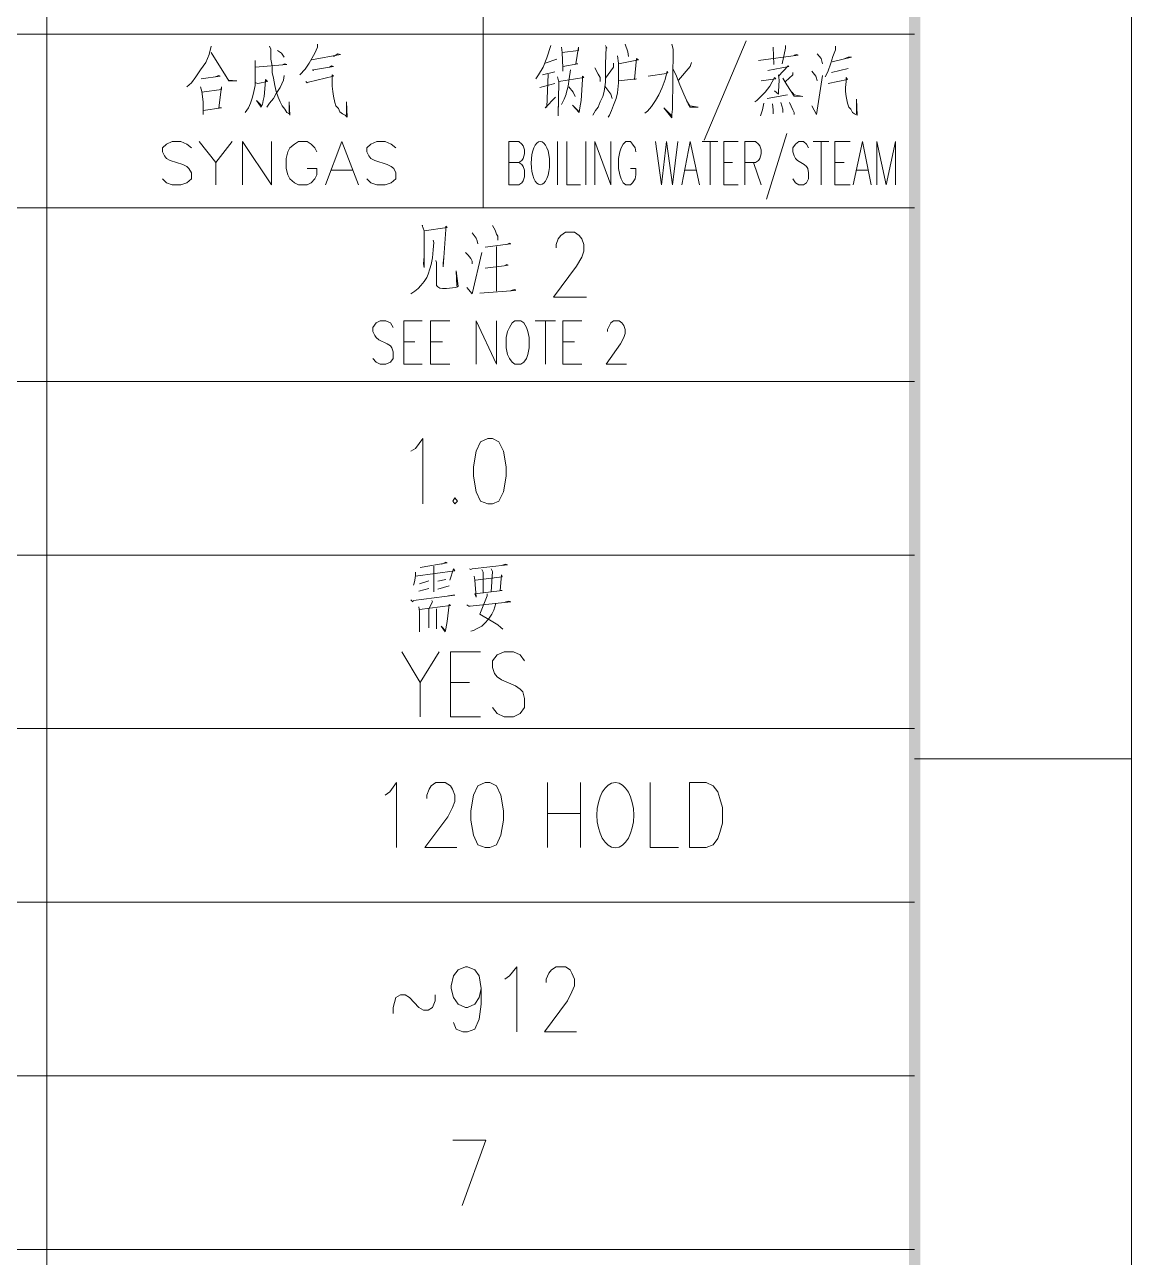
# Model space of a CAD drawing. Header units: millimetres. Extents: x 0 to 588, y 0 to 874.
# Drawn here: x 551.97 to 587.61, y 716.66 to 756.34 of the extents above; entities that cross this region are included whole.
import ezdxf

# ---------------------------------------------------------------- set-up
doc = ezdxf.new("R2010")
doc.units = ezdxf.units.MM
doc.layers.get('0').update_dxf_attribs({"lineweight": 18})

msp = doc.modelspace()

# ---------------------------------------------------------------- hatches: boundary and pattern name
for points in [[(580.453, 6.985), (580.813, 6.985), (580.453, 813.329)], [(580.813, 6.985), (580.453, 813.329), (580.813, 813.329)]]:
    msp.add_hatch(color=0).paths.add_polyline_path(points, flags=0)

# ---------------------------------------------------------------- linework, layer by layer
at = {"color": 0, "lineweight": 0}
for points in [[(587.608, 0), (587.608, 830.792)], [(587.608, 732.705), (580.623, 732.705)]]:
    msp.add_lwpolyline(points, dxfattribs=at)
at = {"color": 6, "lineweight": 0}
for points in [[(552.683, 800.756), (552.683, 677.777)], [(566.737, 794.978), (566.737, 750.443)], [(524.743, 756.031), (580.623, 756.031)], [(524.743, 756.031), (580.623, 756.031)], [(557.975, 755.65), (557.911, 755.374), (557.805, 755.12), (557.636, 754.888), (557.488, 754.655), (557.34, 754.465), (557.191, 754.337)], [(559.858, 755.65), (559.901, 755.544), (559.901, 755.226), (559.943, 755.015), (559.943, 754.803), (559.985, 754.612), (560.028, 754.38), (560.07, 754.189), (560.134, 753.999), (560.197, 753.851), (560.26, 753.723), (560.345, 753.618), (560.409, 753.512), (560.493, 753.469), (560.514, 753.427), (560.493, 753.851), (560.493, 753.469)], [(560.112, 755.502), (560.239, 755.417), (560.282, 755.354), (560.324, 755.29)], [(561.404, 755.713), (561.404, 755.608), (561.319, 755.417), (561.128, 755.1), (561.001, 754.909), (560.832, 754.719)], [(568.918, 755.671), (568.791, 755.269), (568.664, 754.973), (568.515, 754.719), (568.431, 754.591)], [(569.256, 755.608), (569.278, 755.438), (569.299, 754.951), (569.299, 754.845), (569.299, 754.994), (569.785, 755.078), (569.722, 755.078), (569.807, 755.608), (569.807, 755.502), (569.278, 755.438)], [(570.674, 755.671), (570.717, 755.586), (570.696, 755.608), (570.674, 755.078), (570.674, 754.485), (570.632, 754.189), (570.59, 754.02), (570.505, 753.851), (570.442, 753.682), (570.357, 753.576), (570.272, 753.427)], [(571.309, 755.713), (571.394, 755.46), (571.415, 755.311)], [(572.812, 755.713), (572.855, 755.544), (572.833, 753.618), (572.812, 753.448), (572.812, 753.343), (572.558, 753.66), (572.812, 753.406)], [(575.204, 755.819), (573.85, 752.623)], [(576.072, 755.608), (576.093, 755.057)], [(576.474, 755.671), (576.474, 755.586), (576.368, 755.078)], [(578.083, 755.65), (578.083, 755.523), (577.998, 755.311), (577.935, 755.1), (577.829, 754.824), (577.744, 754.655)], [(557.975, 755.438), (558.546, 754.528), (558.8, 754.528), (558.525, 754.549), (558.44, 754.719)], [(559.393, 755.184), (559.393, 754.38), (559.35, 754.189), (559.308, 753.999), (559.245, 753.808), (559.181, 753.66), (559.075, 753.512)], [(559.393, 754.973), (560.409, 755.057), (560.345, 755.078), (560.282, 755.057), (560.345, 755.078)], [(561.213, 755.205), (562.144, 755.374), (562.06, 755.396), (561.912, 755.311)], [(568.727, 755.1), (569.108, 755.226)], [(570.928, 755.1), (570.928, 754.973), (570.674, 754.612)], [(571.056, 755.332), (571.098, 755.1), (571.098, 754.465), (571.056, 754.147), (571.013, 753.956), (570.928, 753.745), (570.865, 753.576), (570.802, 753.427), (570.759, 753.364)], [(571.098, 755.078), (571.733, 755.205), (571.669, 755.248), (571.606, 754.571), (571.669, 754.591), (571.098, 754.528)], [(573.447, 755.12), (573.405, 754.994), (573.024, 754.549)], [(575.606, 755.184), (576.876, 755.354), (576.834, 755.374), (576.749, 755.354)], [(577.49, 755.396), (577.617, 755.248), (577.638, 755.163), (577.659, 755.078)], [(577.977, 755.142), (578.591, 755.29), (578.485, 755.29), (578.379, 755.248)], [(557.657, 754.591), (558.271, 754.676), (558.229, 754.697), (558.101, 754.655)], [(560.324, 754.697), (560.303, 754.549), (560.197, 754.316), (560.07, 754.126), (559.985, 753.956), (559.858, 753.808), (559.774, 753.682)], [(561.023, 754.507), (561.065, 754.465), (561.107, 754.485), (561.912, 754.676), (561.869, 754.719), (561.869, 754.359), (561.89, 754.189), (561.912, 754.041), (561.954, 753.83), (561.996, 753.723), (562.081, 753.639), (562.123, 753.533), (562.208, 753.469), (562.293, 753.427), (562.356, 753.364), (562.335, 753.851), (562.335, 753.427)], [(561.234, 754.888), (561.277, 754.866), (561.277, 754.888), (561.912, 754.994), (561.848, 755.015), (561.784, 754.973)], [(569.045, 754.824), (568.643, 754.719)], [(568.833, 754.74), (568.791, 753.682), (568.727, 753.66), (569.066, 753.999)], [(569.172, 754.507), (569.976, 754.634), (569.934, 754.676), (569.934, 754.571), (569.891, 753.893), (569.849, 753.66), (569.828, 753.512), (569.616, 753.745), (569.828, 753.533)], [(569.553, 754.888), (569.51, 754.591), (569.468, 754.359), (569.404, 754.126), (569.404, 754.105), (569.341, 753.936), (569.278, 753.808), (569.256, 753.766)], [(570.336, 754.951), (570.442, 754.74), (570.505, 754.634), (570.505, 754.507)], [(572.05, 754.676), (572.643, 754.761), (572.685, 754.782), (572.664, 754.845), (572.601, 754.571), (572.495, 754.316), (572.389, 754.083), (572.283, 753.893), (572.156, 753.703), (572.029, 753.554), (571.944, 753.491)], [(572.855, 754.909), (572.961, 754.676), (573.066, 754.401), (573.193, 754.105), (573.341, 753.787), (573.405, 753.682), (573.659, 753.682), (573.405, 753.723)], [(575.903, 754.866), (576.58, 754.994), (576.559, 755.015), (576.241, 754.676), (576.241, 754.719), (576.263, 754.549), (576.241, 754.189), (576.241, 754.105), (576.114, 754.211)], [(576.707, 754.803), (576.707, 754.719), (576.474, 754.507)], [(577.321, 754.845), (577.448, 754.676), (577.469, 754.612), (577.49, 754.528)], [(577.321, 753.723), (577.469, 753.448), (577.659, 754.697)], [(577.956, 754.803), (578.485, 754.93)], [(557.636, 754.337), (557.678, 754.189), (557.721, 753.851), (557.721, 753.448), (557.721, 753.576), (558.313, 753.66), (558.229, 753.66), (558.313, 754.337), (558.313, 754.253), (557.678, 754.168)], [(559.414, 754.465), (559.477, 754.443), (559.795, 754.507), (559.731, 754.571), (559.731, 754.528), (559.689, 754.02), (559.647, 753.893), (559.625, 753.766), (559.583, 753.682), (559.435, 753.893), (559.604, 753.723)], [(569.045, 754.443), (568.558, 754.316)], [(569.129, 754.655), (569.172, 754.485), (569.15, 753.406), (569.15, 753.703)], [(569.489, 754.337), (569.637, 754.168), (569.701, 754.02)], [(570.653, 754.359), (570.844, 754.105), (570.886, 753.956)], [(575.691, 754.528), (576.157, 754.591), (576.114, 754.634), (575.966, 754.359), (575.818, 754.168), (575.543, 753.893), (575.479, 753.851)], [(576.389, 754.612), (576.516, 754.401), (576.749, 754.041), (577.024, 754.02), (576.749, 754.083), (576.686, 754.168)], [(577.85, 754.443), (578.464, 754.571), (578.422, 754.634), (578.422, 754.507), (578.4, 754.316), (578.4, 754.189), (578.422, 754.02), (578.443, 753.914), (578.464, 753.808), (578.506, 753.682), (578.57, 753.618), (578.633, 753.512), (578.697, 753.469), (578.739, 753.448), (578.781, 753.427), (578.76, 753.936), (578.76, 753.469)], [(573.278, 753.893), (573.405, 753.703)], [(575.881, 753.956), (576.538, 754.083)], [(575.776, 753.808), (575.733, 753.597), (575.67, 753.406)], [(576.051, 753.787), (576.072, 753.597), (576.072, 753.469)], [(576.326, 753.83), (576.389, 753.618), (576.389, 753.512)], [(576.601, 753.83), (576.707, 753.597), (576.749, 753.512), (576.749, 753.448)], [(576.516, 752.834), (575.86, 750.718)], [(557.34, 752.369), (557.191, 752.496), (557.001, 752.58), (556.726, 752.58), (556.535, 752.496), (556.408, 752.369), (556.408, 752.242), (556.472, 752.115), (556.535, 752.03), (556.662, 751.967), (557.064, 751.84), (557.191, 751.776), (557.255, 751.713), (557.34, 751.565), (557.34, 751.374), (557.191, 751.247), (557.001, 751.184), (556.726, 751.184), (556.535, 751.247), (556.408, 751.374)], [(557.593, 752.58), (558.123, 751.904), (558.123, 751.184)], [(558.652, 752.58), (558.123, 751.904)], [(558.99, 751.184), (558.99, 752.58), (559.922, 751.184), (559.922, 752.58)], [(561.382, 752.242), (561.319, 752.369), (561.192, 752.496), (561.065, 752.58), (560.79, 752.58), (560.663, 752.496), (560.514, 752.369), (560.451, 752.242), (560.388, 752.03), (560.388, 751.713), (560.451, 751.501), (560.514, 751.374), (560.663, 751.247), (560.79, 751.184), (561.065, 751.184), (561.192, 751.247), (561.319, 751.374), (561.382, 751.501), (561.382, 751.713), (561.065, 751.713)], [(561.658, 751.184), (562.187, 752.58), (562.716, 751.184)], [(563.922, 752.369), (563.774, 752.496), (563.584, 752.58), (563.308, 752.58), (563.118, 752.496), (562.991, 752.369), (562.991, 752.242), (563.054, 752.115), (563.118, 752.03), (563.245, 751.967), (563.647, 751.84), (563.774, 751.776), (563.859, 751.713), (563.922, 751.565), (563.922, 751.374), (563.774, 751.247), (563.584, 751.184), (563.308, 751.184), (563.118, 751.247), (562.991, 751.374)], [(567.563, 751.184), (567.563, 752.58), (567.88, 752.58), (567.986, 752.496), (568.029, 752.433), (568.071, 752.305), (568.071, 752.179), (568.029, 752.03), (567.986, 751.967), (567.88, 751.904), (567.563, 751.904)], [(569.129, 752.58), (569.129, 751.184)], [(569.426, 752.58), (569.426, 751.184), (569.87, 751.184)], [(570.039, 752.58), (570.039, 751.184)], [(570.336, 751.184), (570.336, 752.58), (570.844, 751.184), (570.844, 752.58)], [(571.648, 752.242), (571.627, 752.369), (571.542, 752.496), (571.479, 752.58), (571.331, 752.58), (571.246, 752.496), (571.183, 752.369), (571.14, 752.242), (571.098, 752.03), (571.098, 751.713), (571.14, 751.501), (571.183, 751.374), (571.246, 751.247), (571.331, 751.184), (571.479, 751.184), (571.542, 751.247), (571.627, 751.374), (571.648, 751.501), (571.648, 751.713), (571.479, 751.713)], [(572.283, 752.58), (572.474, 751.184), (572.643, 752.58), (572.833, 751.184), (573.003, 752.58)], [(573.13, 751.184), (573.405, 752.58), (573.701, 751.184)], [(573.786, 752.58), (574.294, 752.58)], [(574.04, 752.58), (574.04, 751.184)], [(574.485, 751.184), (574.485, 752.58), (574.95, 752.58)], [(575.162, 751.184), (575.162, 752.58), (575.5, 752.58), (575.606, 752.496), (575.649, 752.433), (575.691, 752.305), (575.691, 752.179), (575.649, 752.03), (575.606, 751.967), (575.5, 751.904), (575.162, 751.904)], [(577.215, 752.369), (577.152, 752.496), (577.046, 752.58), (576.898, 752.58), (576.792, 752.496), (576.707, 752.369), (576.707, 752.242), (576.749, 752.115), (576.792, 752.03), (576.855, 751.967), (577.067, 751.84), (577.152, 751.776), (577.194, 751.713), (577.215, 751.565), (577.215, 751.374), (577.152, 751.247), (577.046, 751.184), (576.898, 751.184), (576.792, 751.247), (576.707, 751.374)], [(577.363, 752.58), (577.871, 752.58)], [(577.617, 752.58), (577.617, 751.184)], [(578.062, 751.184), (578.062, 752.58), (578.548, 752.58)], [(578.654, 751.184), (578.951, 752.58), (579.226, 751.184)], [(579.416, 751.184), (579.416, 752.58), (579.713, 751.184), (580.009, 752.58), (580.009, 751.184)], [(567.88, 751.904), (567.986, 751.84), (568.029, 751.776), (568.071, 751.649), (568.071, 751.437), (568.029, 751.31), (567.986, 751.247), (567.88, 751.184), (567.563, 751.184)], [(574.485, 751.904), (574.76, 751.904)], [(575.437, 751.904), (575.691, 751.184)], [(578.062, 751.904), (578.358, 751.904)], [(561.848, 751.649), (562.525, 751.649)], [(573.236, 751.649), (573.596, 751.649)], [(578.76, 751.649), (579.12, 751.649)], [(574.485, 751.184), (574.95, 751.184)], [(578.062, 751.184), (578.548, 751.184)], [(564.79, 749.871), (564.769, 749.871), (564.832, 749.702), (564.832, 748.516), (564.811, 748.644), (564.832, 748.876)], [(564.832, 749.702), (565.573, 749.808), (565.531, 749.85), (565.531, 749.744), (565.446, 748.538), (565.446, 748.665), (565.467, 748.855)], [(566.378, 749.639), (566.505, 749.469), (566.547, 749.384), (566.568, 749.279)], [(567.034, 749.871), (567.119, 749.723), (567.161, 749.596), (567.203, 749.533), (567.203, 749.405)], [(569.087, 749.152), (569.087, 749.258), (569.15, 749.448), (569.235, 749.554), (569.383, 749.659), (569.68, 749.659), (569.828, 749.554), (569.913, 749.448), (569.976, 749.258), (569.976, 749.046), (569.913, 748.855), (569.743, 748.559), (569.002, 747.564), (570.061, 747.564)], [(565.129, 749.405), (565.15, 749.321), (565.129, 749.088), (565.108, 748.834), (565.065, 748.623), (565.023, 748.475), (564.96, 748.305), (564.917, 748.199), (564.832, 748.072), (564.727, 747.945), (564.642, 747.84), (564.536, 747.755), (564.409, 747.67)], [(566.801, 749.173), (567.457, 749.258), (567.626, 749.279), (567.584, 749.3), (567.5, 749.258)], [(567.161, 749.194), (567.161, 747.755)], [(565.213, 748.75), (565.235, 748.686), (565.235, 747.945), (565.277, 747.903), (565.341, 747.861), (565.425, 747.84), (565.552, 747.84), (565.848, 747.882), (565.912, 747.903), (565.933, 747.924), (565.87, 748.411), (565.891, 747.924)], [(566.166, 749.004), (566.251, 748.919), (566.335, 748.813), (566.378, 748.729), (566.378, 748.644)], [(566.208, 747.882), (566.378, 747.67), (566.695, 749.004)], [(566.801, 748.495), (567.415, 748.58), (567.542, 748.601), (567.5, 748.623), (567.457, 748.601)], [(566.632, 747.691), (567.775, 747.776), (567.754, 747.818), (567.626, 747.776)], [(563.838, 746.59), (563.753, 746.738), (563.605, 746.802), (563.414, 746.802), (563.287, 746.738), (563.182, 746.59), (563.182, 746.464), (563.245, 746.337), (563.287, 746.273), (563.372, 746.188), (563.647, 746.061), (563.753, 745.998), (563.795, 745.934), (563.838, 745.808), (563.838, 745.595), (563.753, 745.469), (563.605, 745.405), (563.414, 745.405), (563.287, 745.469), (563.182, 745.595)], [(564.176, 745.405), (564.176, 746.802), (564.769, 746.802)], [(565.044, 745.405), (565.044, 746.802), (565.658, 746.802)], [(566.505, 745.405), (566.505, 746.802), (567.161, 745.405), (567.161, 746.802)], [(568.41, 746.802), (569.066, 746.802)], [(568.748, 746.802), (568.748, 745.405)], [(569.299, 745.405), (569.299, 746.802), (569.913, 746.802)], [(570.738, 746.464), (570.738, 746.527), (570.802, 746.654), (570.844, 746.738), (570.928, 746.802), (571.119, 746.802), (571.204, 746.738), (571.267, 746.654), (571.309, 746.527), (571.309, 746.4), (571.267, 746.273), (571.161, 746.061), (570.696, 745.405), (571.352, 745.405)], [(564.176, 746.125), (564.536, 746.125)], [(565.044, 746.125), (565.425, 746.125)], [(569.299, 746.125), (569.68, 746.125)], [(564.176, 745.405), (564.769, 745.405)], [(565.044, 745.405), (565.658, 745.405)], [(569.299, 745.405), (569.913, 745.405)], [(524.743, 744.855), (580.623, 744.855)], [(524.743, 744.855), (580.623, 744.855)], [(564.409, 742.611), (564.557, 742.696), (564.79, 743.014), (564.79, 740.918)], [(524.743, 739.267), (580.623, 739.267)], [(524.743, 739.267), (580.623, 739.267)], [(564.557, 738.59), (565.827, 738.759), (565.785, 738.822), (565.658, 738.462)], [(564.706, 738.865), (565.573, 739.013), (565.531, 739.034), (565.404, 738.97)], [(565.15, 738.907), (565.15, 738.081)], [(566.293, 738.822), (566.335, 738.801), (566.378, 738.822), (567.521, 738.949), (567.457, 738.97), (567.33, 738.928)], [(566.695, 738.801), (566.737, 738.716), (566.737, 738.039)], [(566.991, 738.822), (567.034, 738.737), (566.991, 738.081)], [(564.557, 738.716), (564.557, 738.61), (564.536, 738.462), (564.515, 738.357), (564.494, 738.293), (564.515, 738.357), (564.536, 738.462)], [(564.981, 738.441), (564.684, 738.336)], [(565.531, 738.484), (565.277, 738.42)], [(566.441, 738.59), (566.462, 738.462), (566.505, 737.912), (566.462, 738.018), (567.351, 738.124), (567.288, 738.124), (567.33, 738.632), (567.351, 738.568), (566.484, 738.462)], [(564.663, 738.102), (564.981, 738.187)], [(565.277, 738.166), (565.637, 738.272)], [(566.865, 738.018), (566.865, 737.955), (566.632, 737.362), (566.737, 737.298), (566.991, 737.15), (567.203, 737.023), (567.309, 736.939), (567.372, 736.875)], [(564.409, 737.828), (564.473, 737.764), (564.494, 737.807), (565.827, 737.976), (565.764, 737.976), (565.616, 737.955)], [(564.684, 737.51), (565.679, 737.637), (565.637, 737.679), (565.573, 737.129), (565.531, 736.896), (565.51, 736.79), (565.383, 736.981), (565.404, 736.959), (565.51, 736.833)], [(565.087, 737.807), (565.108, 737.764), (564.981, 737.531), (564.981, 736.918)], [(566.208, 737.658), (566.272, 737.616), (566.314, 737.616), (567.626, 737.764), (567.563, 737.785), (567.457, 737.764)], [(567.14, 737.701), (567.076, 737.489), (567.013, 737.362), (566.928, 737.235), (566.822, 737.108), (566.695, 736.981), (566.526, 736.896), (566.42, 736.833), (566.335, 736.812)], [(564.663, 737.594), (564.684, 737.447), (564.684, 736.79), (564.684, 737.065)], [(565.235, 737.531), (565.235, 736.896)], [(564.113, 736.155), (564.706, 735.161), (564.706, 734.06)], [(565.319, 736.155), (564.706, 735.161)], [(565.679, 734.06), (565.679, 736.155), (566.653, 736.155)], [(568.071, 735.859), (567.923, 736.05), (567.711, 736.155), (567.415, 736.155), (567.182, 736.05), (567.034, 735.859), (567.034, 735.647), (567.097, 735.457), (567.182, 735.351), (567.33, 735.245), (567.775, 735.055), (567.923, 734.949), (568.008, 734.864), (568.071, 734.653), (568.071, 734.356), (567.923, 734.166), (567.711, 734.06), (567.415, 734.06), (567.182, 734.166), (567.034, 734.356)], [(565.679, 735.161), (566.293, 735.161)], [(565.679, 734.06), (566.653, 734.06)], [(524.743, 733.679), (580.623, 733.679)], [(563.584, 731.541), (563.732, 731.647), (563.943, 731.943), (563.943, 729.848)], [(564.917, 731.435), (564.917, 731.541), (565.002, 731.731), (565.065, 731.837), (565.213, 731.943), (565.51, 731.943), (565.679, 731.837), (565.743, 731.731), (565.827, 731.541), (565.827, 731.329), (565.743, 731.139), (565.595, 730.843), (564.854, 729.848), (565.891, 729.848)], [(568.812, 731.943), (568.812, 729.848)], [(569.87, 731.943), (569.87, 729.848)], [(572.114, 731.943), (572.114, 729.848), (573.024, 729.848)], [(568.812, 730.948), (569.87, 730.948)], [(524.743, 728.091), (580.623, 728.091)], [(538.713, 728.091), (580.623, 728.091)], [(566.674, 725.318), (566.611, 725.021), (566.462, 724.81), (566.23, 724.704), (566.166, 724.704), (565.933, 724.81), (565.785, 725.021), (565.7, 725.318), (565.7, 725.402), (565.785, 725.72), (565.933, 725.91), (566.166, 726.016), (566.23, 726.016), (566.462, 725.91), (566.611, 725.72), (566.674, 725.318), (566.674, 724.81), (566.611, 724.323), (566.462, 724.005), (566.23, 723.921), (566.081, 723.921), (565.87, 724.005), (565.785, 724.217)], [(567.436, 725.615), (567.584, 725.72), (567.817, 726.016), (567.817, 723.921)], [(568.769, 725.508), (568.769, 725.615), (568.854, 725.805), (568.939, 725.91), (569.087, 726.016), (569.383, 726.016), (569.532, 725.91), (569.595, 725.805), (569.68, 725.615), (569.68, 725.402), (569.595, 725.212), (569.447, 724.916), (568.706, 723.921), (569.743, 723.921)], [(563.838, 724.513), (563.838, 724.704), (563.922, 725.021), (564.071, 725.106), (564.219, 725.106), (564.367, 725.021), (564.663, 724.704), (564.811, 724.619), (564.96, 724.619), (565.108, 724.704), (565.192, 724.916), (565.192, 725.106)], [(524.743, 722.503), (580.623, 722.503)], [(566.06, 718.333), (566.822, 720.429), (565.764, 720.429)], [(524.743, 716.915), (580.623, 716.915)]]:
    msp.add_lwpolyline(points, dxfattribs=at)
for points in [[(524.743, 750.443), (580.623, 750.443)], [(567.754, 746.802), (567.669, 746.738), (567.584, 746.59), (567.521, 746.464), (567.478, 746.273), (567.478, 745.934), (567.521, 745.723), (567.584, 745.595), (567.669, 745.469), (567.754, 745.405), (567.944, 745.405), (568.05, 745.469), (568.135, 745.595), (568.177, 745.723), (568.219, 745.934), (568.219, 746.273), (568.177, 746.464), (568.135, 746.59), (568.05, 746.738), (567.944, 746.802)], [(566.886, 743.014), (566.653, 742.908), (566.505, 742.611), (566.42, 742.103), (566.42, 741.807), (566.505, 741.299), (566.653, 741.003), (566.886, 740.918), (567.034, 740.918), (567.245, 741.003), (567.394, 741.299), (567.478, 741.807), (567.478, 742.103), (567.394, 742.611), (567.245, 742.908), (567.034, 743.014)], [(565.827, 741.108), (565.764, 741.003), (565.827, 740.918), (565.912, 741.003)], [(566.801, 731.943), (566.568, 731.837), (566.42, 731.541), (566.335, 731.033), (566.335, 730.737), (566.42, 730.25), (566.568, 729.933), (566.801, 729.848), (566.949, 729.848), (567.161, 729.933), (567.309, 730.25), (567.394, 730.737), (567.394, 731.033), (567.309, 731.541), (567.161, 731.837), (566.949, 731.943)], [(573.384, 729.848), (573.384, 731.943), (573.913, 731.943), (574.146, 731.837), (574.294, 731.647), (574.357, 731.435), (574.442, 731.139), (574.442, 730.631), (574.357, 730.334), (574.294, 730.144), (574.146, 729.933), (573.913, 729.848)]]:
    msp.add_lwpolyline(points, close=True, dxfattribs=at)
for centre, major_axis, ratio in [((568.579, 751.882), (0, 0.698), 0.42435), ((570.992, 730.895), (0, 1.048), 0.565752)]:
    msp.add_ellipse(centre, major_axis=major_axis, ratio=ratio, dxfattribs=at)

doc.saveas('drawing.dxf')
